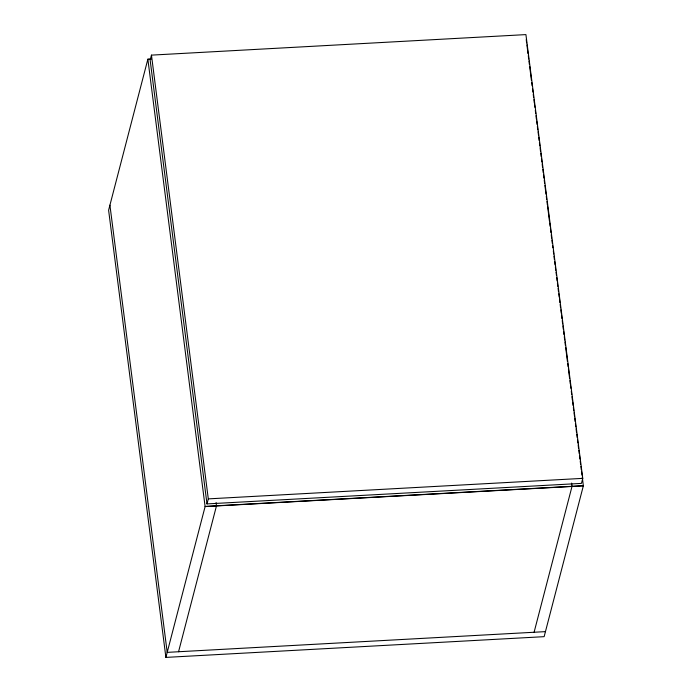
<?xml version="1.0" encoding="UTF-8"?>
<svg xmlns="http://www.w3.org/2000/svg" width="692" height="692" viewBox="0 0 692 692"><rect width="100%" height="100%" fill="white"/><g stroke="black" fill="none" stroke-linecap="round" stroke-linejoin="round"><path stroke-width="1.04" d="M150.96 59.045L147.863 59.209L108.609 210.204L165.898 657.4L544.137 636.666L583.391 485.68L205.152 506.414L165.898 657.4M151.462 55.126L150.147 60.161L206.995 503.914L581.453 483.388L582.759 478.362L525.92 34.6L151.462 55.126L208.301 498.88L206.995 503.914M178.553 651.743L216.501 505.791M534.094 632.254L572.042 486.303M147.82 59.382L150.917 59.209M208.301 498.88L582.759 478.362M545.443 631.632L167.204 652.366L109.916 205.169M526.24 39.556L526.612 42.939M526.932 44.911L527.987 53.665M528.299 55.637L528.671 59.028M528.991 61L529.354 64.382M529.674 66.363L531.421 80.471M531.733 82.452L532.105 85.834M532.563 88.887L532.97 92.105M533.247 94.25L533.618 97.633M533.939 99.605L534.302 102.996M534.622 104.968L534.855 107.286M535.305 110.331L535.72 113.549M535.997 115.694L536.361 119.076M536.681 121.057L537.053 124.439M537.373 126.42L537.736 129.802M538.056 131.783L538.471 135.001M538.739 137.146L539.111 140.528M539.431 142.509L539.795 145.891M540.115 147.863L540.487 151.254M540.807 153.226L541.17 156.617M541.49 158.589L541.862 161.98M542.173 163.952L542.545 167.334M542.865 169.315L543.229 172.697M543.549 174.678L543.921 178.06M544.241 180.041L544.604 183.423M544.924 185.404L545.979 194.149M546.299 196.13L546.671 199.512M546.983 201.484L547.355 204.875M547.675 206.847L549.413 220.956M549.733 222.936L550.105 226.319M550.417 228.299L550.97 232.59M551.247 234.735L551.611 238.117M551.931 240.098L552.303 243.48M552.623 245.461L552.847 247.771M553.306 250.815L553.721 254.033M553.989 256.178L554.361 259.569M554.681 261.541L555.045 264.932M555.365 266.904L555.737 270.287M556.057 272.267L556.463 275.485M556.74 277.63L557.112 281.013M557.423 282.993L557.795 286.376M558.115 288.356L558.479 291.739M558.799 293.719L559.171 297.102M559.491 299.082L559.854 302.465M560.174 304.437L560.546 307.828M560.857 309.8L561.229 313.191M561.549 315.163L561.913 318.554M562.233 320.526L562.605 323.908M562.925 325.889L563.288 329.271M563.608 331.252L563.98 334.634M564.291 336.615L564.663 339.997M564.983 341.978L565.355 345.36M565.667 347.341L567.414 361.449M567.734 363.421L568.097 366.812M568.417 368.784L569.611 378.602M569.931 380.583L570.294 383.965M570.615 385.946L570.848 388.255M571.298 391.309L571.713 394.526M571.99 396.672L572.353 400.054M572.673 402.035L573.045 405.417M573.365 407.389L573.729 410.78M574.049 412.752L574.464 415.97M574.741 418.115L575.104 421.506M575.424 423.478L575.796 426.86M576.107 428.841L576.479 432.223M576.799 434.204L577.163 437.586M577.483 439.567L577.855 442.949M578.175 444.93L578.538 448.312M578.858 450.293L579.23 453.675M579.541 455.647L579.913 459.038M580.233 461.01L580.597 464.401M580.917 466.373L581.289 469.764M581.609 471.736L581.972 475.119M582.292 477.099L583.347 485.845L205.109 506.579L147.863 59.209M571.635 483.085L571.999 486.467M216.086 502.574L216.458 505.956"/></g></svg>
